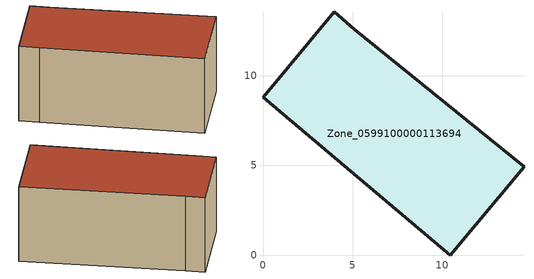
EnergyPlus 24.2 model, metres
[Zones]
Zone_0599100000113694
 floor ground (C_G): 0,8.8 3.97,13.56 5.09,12.6 14.56,4.92 10.46,0 1.14,7.86 z0
 wall outside (C_F): 10.46,0 14.56,4.92 5.09,12.6 3.97,13.56 0,8.8 1.14,7.86 10.46,0 z0:6.19
 roof outside (C_R): 3.97,13.56 0,8.8 1.14,7.86 10.46,0 14.56,4.92 5.09,12.6 z6.19
[BUILDING]
Pand.0599100000113694: North Axis=0; Terrain=City; Loads Convergence Tolerance Value=0.04; Temperature Convergence Tolerance Value=0.4; Solar Distribution=FullExterior; Maximum Number of Warmup Days=25; Minimum Number of Warmup Days=1
[Site:Location]
Rotterdam.The.Hague.AP_ZH_NLD Design_Conditions: Latitude=51.96; Longitude=4.45; Time Zone=1; Elevation=-4.5
[SITE:GROUNDTEMPERATURE:BUILDINGSURFACE]
18, 18, 18, 18, 18, 18, 18, 18, 18, 18, 18, 18
[MATERIAL] Thermal Absorptance=0.9; Solar Absorptance=0.7; Visible Absorptance=0.7
Name | Roughness | Thickness | Conductivity | Density | Specific Heat
G.TI.1946-1964 | MediumSmooth | 0.15 | 1 | 540 | 1210
F.TI.1946-1964 | Rough | 0.3 | 0.857143 | 1920 | 840
R.TI.1946-1964 | MediumRough | 0.2 | 0.277778 | 1500 | 1000
[CONSTRUCTION]
C_G: G.TI.1946-1964
C_F: F.TI.1946-1964
C_R: R.TI.1946-1964
[ZONE]
Zone_0599100000113694: Type=1; Multiplier=1; Ceiling Height=Autocalculate; Volume=Autocalculate; Floor Area=autocalculate; Part of Total Floor Area=Yes
[ZONEINFILTRATION:DESIGNFLOWRATE]
Infil_Zone_0599100000113694: Zone or ZoneList or Space or SpaceList=Zone_0599100000113694; Schedule=AlwaysOn; Design Flow Rate Calculation Method=Flow/Area; Flow Rate per Floor Area=0.003; Constant Term Coefficient=1; Temperature Term Coefficient=0; Velocity Term Coefficient=0; Velocity Squared Term Coefficient=0
[HVACTEMPLATE:ZONE:IDEALLOADSAIRSYSTEM]
Zone_0599100000113694: Maximum Heating Supply Air Temperature=50; Minimum Cooling Supply Air Temperature=13; Maximum Heating Supply Air Humidity Ratio=0.0156; Minimum Cooling Supply Air Humidity Ratio=0.0077; Heating Limit=NoLimit; Cooling Limit=NoLimit; Dehumidification Control Type=ConstantSensibleHeatRatio; Cooling Sensible Heat Ratio=0.7; Dehumidification Setpoint=60; Humidification Control Type=None; Humidification Setpoint=30; Outdoor Air Method=None; Outdoor Air Flow Rate per Person=0.00944; Outdoor Air Flow Rate per Zone Floor Area=0; Outdoor Air Flow Rate per Zone=0; Demand Controlled Ventilation Type=None; Outdoor Air Economizer Type=NoEconomizer; Heat Recovery Type=None; Sensible Heat Recovery Effectiveness=0.7; Latent Heat Recovery Effectiveness=0.65
[ZONECONTROL:THERMOSTAT]
ThermostatControl_Zone_0599100000113694: Zone or ZoneList=Zone_0599100000113694; Control Type Schedule=DualSetpointControlType; Control 1=Thermostat_Zone_0599100000113694; Temperature Difference Between Cutout And Setpoint=0
[THERMOSTATSETPOINT:DUALSETPOINT]
Thermostat_Zone_0599100000113694: Heating Setpoint Temperature Schedule=HeatingSetpoint_Zone_0599100000113694; Cooling Setpoint Temperature Schedule=CoolingSetpoint_Zone_0599100000113694
[SCHEDULE:COMPACT]
HeatingSetpoint_Zone_0599100000113694: Through: 12/31, For: AllDays, Until: 24:00, 21
CoolingSetpoint_Zone_0599100000113694: Through: 12/31, For: AllDays, Until: 24:00, 24
DualSetpointControlType: Through: 12/31, For: AllDays, Until: 24:00, 4
AlwaysOn: Through: 12/31, For: AllDays, Until: 24:00, 1
